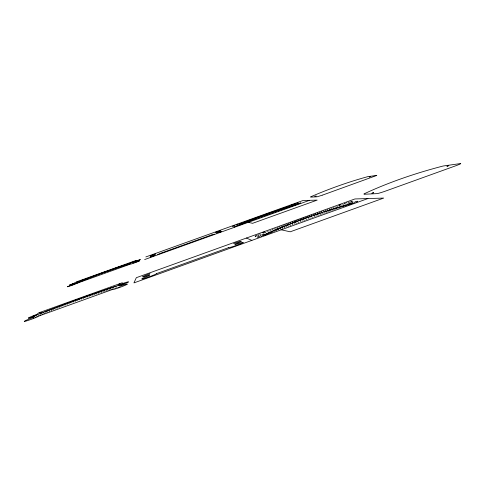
<?xml version="1.0" encoding="UTF-8"?>
<svg xmlns="http://www.w3.org/2000/svg" width="485" height="485" viewBox="0 0 485 485"><rect width="100%" height="100%" fill="white"/><g stroke="black" fill="none" stroke-linecap="round" stroke-linejoin="round"><path stroke-width="0.73" d="M149.659 274.843L149.665 274.831A7.59 0.497 -20 0 1 142.766 276.874M363.968 193.903C389.243 182.117 416.118 173.006 443.144 166.015L460.326 163.59A7.796 0.485 -18.7 0 1 460.738 163.59A7.796 0.485 -18.7 0 1 455.773 165.773L385.872 190.963A7.699 0.497 -18.9 0 1 376.978 193.624L364.102 194.261M264.464 232.024L262.834 232.57L264.477 232M376.748 175.455L322.61 195.073M77.824 282.998L72.035 285.344M67.439 286.696L73.241 284.343M139.656 260.827L136.776 262.064M150.204 256.947L155.4 254.843M160.408 253.37L157.619 254.576M221.633 231.4L218.85 232.594M310.642 196.831C329.145 188.823 348.327 181.996 367.769 176.655L376.742 175.394M140.256 259.705L137.376 260.936M150.593 255.91L155.685 253.855M220.596 230.878L217.82 232.06M69.494 285.053L75.157 282.761M262.773 235.461L269.126 232.733M263.216 235.334L268.429 233.042M269.345 232.576L271.782 231.581M268.642 232.885L271.424 231.733M271.836 231.49L273.74 230.733M271.297 231.727L273.382 230.89M273.631 230.714L276.371 229.611M273.322 230.848L274.977 230.205M275.092 230.096L277.681 229.053M276.589 229.46L277.917 228.956M33.204 317.972L33.707 317.76M34.962 317.232L35.466 317.02M36.721 316.493L37.224 316.281M38.485 315.753L38.988 315.541M277.844 228.932L280.221 227.998M277.529 229.059L278.942 228.526M40.255 315.014L40.758 314.801M42.031 314.268L42.541 314.056M43.82 313.528L44.335 313.316M279.039 228.429L281.191 227.592M235.528 226.416L239.826 224.67M45.626 312.783L46.142 312.564M280.257 227.926L282.234 227.168M239.487 224.779L241.463 223.997M241.742 223.852L244.658 222.694M241.13 224.1L244.355 222.821M47.445 312.031L47.973 311.819M281.324 227.483L282.422 227.089M49.288 311.279L49.816 311.061M282.446 227.029L284.368 226.301M282.07 227.18L283.295 226.737M51.149 310.521L51.683 310.303M283.525 226.586L284.689 226.174M73.581 284.465L73.92 284.325M74.769 283.98L75.108 283.846M75.963 283.501L76.303 283.361M244.379 222.779L245.549 222.336M77.157 283.022L77.497 282.882M78.358 282.537L78.703 282.397M245.277 222.415L246.398 221.997M53.029 309.763L53.574 309.545M284.556 226.174L286.374 225.495M285.459 225.858L284.362 226.252M79.564 282.052L79.916 281.912M80.789 281.567L81.141 281.427M246.131 222.075L247.259 221.651M54.938 309L55.484 308.781M285.604 225.755L287.429 225.076M82.02 281.076L82.377 280.93M233.843 226.725L234.17 226.598M247.647 221.469L249.696 220.687M246.998 221.724L248.89 221.002M286.599 225.355L289.406 224.3M83.268 280.579L83.632 280.439M56.86 308.236L57.412 308.011M84.535 280.081L84.899 279.936M240.087 224.949L239.742 225.082M298.323 203.136L297.996 203.263M58.806 307.466L59.364 307.248M288.636 224.597L287.538 224.985M85.815 279.578L86.184 279.433M232.812 226.198L233.152 226.071M249.411 220.772L250.466 220.384M263.561 233.224L264.058 233.03M265.301 232.539L265.798 232.345M267.041 231.86L267.538 231.666M288.623 224.555L290.315 223.943M87.112 279.069L87.488 278.923M250.236 220.445L252 219.79M60.77 306.696L61.334 306.471M268.787 231.181L269.284 230.987M270.527 230.496L271.03 230.302M289.587 224.179L291.352 223.543M88.428 278.56L88.81 278.414M251.078 220.123L252.139 219.735M300.67 203.203L300.33 203.336M32.768 316.469L37.406 314.668M32.895 316.462L41.401 313.122M40.413 313.546L43.614 312.261M42.959 312.558L45.384 311.576M272.279 229.817L272.782 229.623M274.037 229.138L274.54 228.938M290.63 223.773L292.285 223.185M251.879 219.808L252.952 219.42M44.838 311.831L46.821 311.018M46.384 311.231L48.148 310.509M47.821 310.679L48.591 310.382M62.753 305.926L63.323 305.702M275.801 228.453L276.304 228.259M291.57 223.409L293.225 222.821M89.761 278.044L90.149 277.893M252.746 219.475L253.77 219.105M48.482 310.382L49.367 310.042M49.033 310.212L50.476 309.612M50.204 309.763L51.622 309.175M51.343 309.321L52.289 308.957M64.754 305.156L65.329 304.932M279.354 227.083L279.869 226.883M277.572 227.768L278.081 227.574M91.113 277.523L91.507 277.378M136.412 262.203L135.982 262.361M253.97 219.008L255.504 218.444M253.576 219.159L254.746 218.729M52.192 308.957L52.574 308.812M52.386 308.921L53.623 308.405M53.338 308.557L54.478 308.078M54.284 308.193L56.339 307.369M281.148 226.392L281.664 226.198M293.698 222.639L292.516 223.045M92.483 277.002L92.877 276.85M236.686 225.016L237.044 224.876M237.947 224.537L238.305 224.397M239.208 224.052L239.572 223.918M240.469 223.573L240.833 223.433M241.736 223.094L242.1 222.954M56.139 307.49L57.194 307.047M56.987 307.163L58.764 306.453M57.842 306.841L58.267 306.678M66.766 304.386L67.348 304.168M282.961 225.707L283.476 225.507M293.595 222.633L294.534 222.324M293.473 222.682L294.177 222.457M72.538 284.004L79.316 281.433M78.958 281.591L81.559 280.585M81.274 280.718L82.662 280.191M93.878 276.474L94.266 276.323M243.003 222.609L243.367 222.476M244.282 222.13L244.646 221.991M255.328 218.486L256.341 218.129M58.552 306.575L59.619 306.126M59.4 306.253L60.473 305.805M60.249 305.926L60.819 305.714M284.78 225.016L285.301 224.816M294.565 222.269L295.498 221.96M294.322 222.36L295.256 222.051M82.486 280.233L83.184 279.972M83.05 280.045L84.626 279.427M84.438 279.518L85.96 278.923M85.778 279.014L86.312 278.814M95.266 275.947L95.666 275.795M245.562 221.645L245.925 221.506M246.847 221.16L247.217 221.021M256.517 218.038L258.123 217.456M256.171 218.165L257.268 217.777M235.061 226.252L235.443 226.107M60.619 305.75L61.189 305.532M60.964 305.659L61.904 305.265M61.813 305.338L62.759 304.944M62.523 305.071L63.092 304.859M68.791 303.616L69.373 303.398M286.611 224.325L287.138 224.125M295.541 221.9L296.347 221.639M295.171 222.039L296.105 221.73M86.227 278.827L87.094 278.499M86.979 278.566L88.234 278.075M88.112 278.141L90.307 277.299M135.8 262.433L135.309 262.615M249.442 220.184L249.811 220.044M248.138 220.675L248.508 220.536M63.044 304.835L63.474 304.671M63.238 304.804L64.19 304.404M63.947 304.538L64.905 304.137M64.657 304.271L66.36 303.592M288.454 223.627L288.987 223.433M296.523 221.53L297.281 221.287M296.153 221.669L297.05 221.372M90.174 277.371L91.313 276.923M91.174 276.996L91.774 276.771M96.679 275.419L97.085 275.268M234.055 225.725L234.437 225.586M250.751 219.693L251.127 219.553M252.067 219.202L252.449 219.062M257.978 217.486L259.596 216.91M65.287 303.992L65.645 303.859M66.148 303.713L67.075 303.325M66.863 303.446L67.791 303.058M67.451 303.228L68.385 302.84M70.822 302.858L71.404 302.64M290.315 222.936L290.848 222.736M297.444 221.184L298.196 220.948M297.099 221.312L299.002 220.651M91.61 276.814L92.217 276.589M92.174 276.626L93.223 276.214M93.078 276.292L94.939 275.577M98.097 274.892L98.51 274.74M253.394 218.711L253.776 218.571M258.941 217.128L259.948 216.783M68.167 302.961L69.1 302.573M68.876 302.701L69.816 302.307M292.188 222.239L292.722 222.039M298.493 220.796L299.118 220.608M94.878 275.619L95.818 275.256M95.684 275.322L96.66 274.946M99.534 274.358L99.94 274.213M254.728 218.22L255.11 218.074M259.827 216.801L260.954 216.407M69.585 302.434L70.531 302.046M70.301 302.173L71.131 301.822M70.889 301.955L71.847 301.561M72.859 302.1L73.441 301.888M294.068 221.542L294.607 221.342M299.427 220.451L300.045 220.263M298.96 220.62L299.93 220.305M96.606 274.989L97.588 274.607M97.443 274.68L98.346 274.328M256.074 217.723L256.456 217.583M257.426 217.225L257.814 217.086M261.263 216.274L261.864 216.074M260.845 216.425L261.779 216.104M71.604 301.694L72.562 301.3M72.313 301.427L73.235 301.052M72.889 301.221L73.902 300.809M73.55 300.979L74.563 300.561M74.89 301.349L75.472 301.137M295.965 220.845L296.511 220.645M300.373 220.099L300.979 219.923M299.9 220.275L300.858 219.966M98.285 274.371L99.195 274.019M99.122 274.061L100.037 273.71M99.88 273.789L100.862 273.407M100.965 273.837L101.371 273.685M258.784 216.728L259.172 216.583M261.767 216.086L262.864 215.71M74.211 300.736L75.23 300.318M74.872 300.494L75.896 300.076M297.869 220.148L298.421 219.947M301.318 219.754L302.034 219.535M300.845 219.929L301.797 219.62M100.71 273.485L101.729 273.091M101.565 273.17L102.517 272.806M102.402 273.31L102.808 273.164M260.542 216.086L260.154 216.231M263.373 215.504L264.798 215.007M262.779 215.716L263.87 215.346M134.763 262.815L134.412 262.943M75.533 300.251L76.557 299.839M76.194 300.015L77.224 299.597M76.848 299.772L77.885 299.354M299.791 219.45L300.336 219.25M76.921 300.609L77.503 300.403M302.27 219.408L302.973 219.196M301.912 219.535L302.737 219.281M102.347 272.891L103.305 272.521M103.129 272.606L104.166 272.212M261.524 215.734L261.918 215.589M262.906 215.231L263.3 215.091M103.838 272.788L104.245 272.643M77.509 299.536L78.552 299.118M78.17 299.293L79.213 298.875M78.825 299.057L79.431 298.796M301.712 218.753L302.264 218.553M303.228 219.062L304.04 218.808M302.87 219.19L303.683 218.935M76.133 281.961L135.83 260.53M145.839 256.935L302.931 200.535L317.184 200.105L252.594 223.312L248.271 222.336M77.661 281.621C79.407 281.064 75.89 282.252 77.624 281.694M103.99 272.297L104.954 271.927M291.8 204.743C290.157 205.404 293.546 204.106 291.879 204.779M104.772 272.018L105.736 271.648M264.289 214.734L264.683 214.594M105.548 271.733L106.603 271.339M135.479 261.106L140.268 259.596M215.364 232.424L220.572 230.781M265.428 214.758L266.835 214.279M264.737 215.007L265.901 214.612M134.788 262.246L139.668 260.706M216.28 232.982L221.603 231.309M77.873 282.961L129.38 264.464M160.487 253.297L211.424 235.001M242.257 223.931L242.664 223.785M243.688 223.415L244.094 223.27M245.119 222.9L245.531 222.754M246.55 222.391L246.962 222.239M247.987 221.875L248.393 221.73M249.417 221.36L249.823 221.215M250.848 220.845L251.254 220.699M252.279 220.329L252.685 220.184M253.71 219.82L254.116 219.675M255.14 219.305L255.546 219.159M256.571 218.79L256.977 218.644M258.002 218.28L258.408 218.129M259.426 217.765L259.839 217.619M260.857 217.25L261.269 217.104M262.288 216.74L262.694 216.589M263.719 216.225L264.125 216.08M265.143 215.71L265.556 215.564M266.574 215.201L266.98 215.055M267.999 214.685L268.411 214.54M269.43 214.176L269.836 214.024M270.854 213.661L271.267 213.515M272.285 213.145L272.691 213M273.71 212.636L274.116 212.491M275.134 212.121L275.547 211.975M276.565 211.612L276.971 211.466M277.99 211.096L278.396 210.951M279.415 210.587L279.821 210.441M280.839 210.078L281.251 209.926M282.264 209.562L282.676 209.417M283.695 209.053L284.101 208.908M285.119 208.538L285.526 208.392M286.538 208.029L286.95 207.883M287.963 207.519L288.375 207.368M289.387 207.004L289.794 206.859M290.812 206.495L291.218 206.349M292.237 205.986L292.594 205.858M144.639 259.554L309.521 200.335M122.347 282.725L38.752 312.831L36.836 314.413A7.827 0.497 -20.5 0 0 28.385 318.021M79.376 298.857L79.764 298.675M79.485 298.821L80.425 298.439M80.14 298.584L81.086 298.202M80.795 298.348L81.304 298.123M304.186 218.711L304.992 218.468M303.95 218.802L304.635 218.596M78.946 299.882L79.522 299.675M112.478 289.49L39.267 315.874A8.063 0.521 -20.5 0 1 31.725 319.154A8.063 0.521 -20.5 0 1 24.317 321.428M156.594 273.588L228.677 247.611M272.206 231.927L272.782 231.721M274.225 231.2L274.801 230.993M276.244 230.472L276.826 230.266M278.269 229.744L278.845 229.538M280.288 229.017L280.863 228.805M282.306 228.289L282.882 228.083M284.325 227.562L284.901 227.356M286.338 226.834L286.914 226.628M288.357 226.107L288.933 225.901M290.376 225.379L290.952 225.173M292.388 224.652L292.964 224.446M294.407 223.924L294.983 223.718M296.42 223.203L296.996 222.991M298.433 222.476L299.009 222.269M300.451 221.748L301.021 221.542M302.464 221.027L303.034 220.814M304.477 220.299L305.047 220.093M306.484 219.572L307.06 219.365M308.496 218.85L309.072 218.644M310.509 218.123L311.085 217.917M312.522 217.401L313.092 217.195M314.529 216.674L315.104 216.468M316.541 215.952L317.111 215.746M318.548 215.225L319.124 215.019M320.555 214.503L321.131 214.297M322.561 213.782L323.137 213.576M324.574 213.054L325.144 212.848M326.581 212.333L327.151 212.127M328.587 211.612L329.157 211.405M330.588 210.89L331.164 210.684M332.595 210.163L333.171 209.956M334.601 209.441L335.171 209.235M336.602 208.72L337.178 208.514M338.609 207.998L339.179 207.792M340.609 207.277L341.179 207.071M342.61 206.555L343.101 206.38A7.736 0.509 -19.1 0 0 343.241 206.374M367.933 198.559L133.945 282.9L136.327 277.687L354.941 198.953L383.696 198.074L290.194 231.812L281.27 229.793M265.677 214.237L266.077 214.091M106.409 271.43L107.385 271.06M107.185 271.151L107.773 270.921M105.269 272.273L105.681 272.127M71.98 285.362L67.482 286.787M304.204 217.856L303.646 218.056M81.231 298.19L81.85 297.929M81.45 298.111L82.511 297.693M82.104 297.881L83.165 297.457M82.759 297.644L83.826 297.22M305.029 218.408L306.423 217.953M304.913 218.456L305.465 218.298M268.466 213.242L268.86 213.103M267.071 213.739L267.465 213.594M107.725 270.957L108.24 270.751M267.411 214.049L267.859 213.909M108.04 270.848L109.022 270.472M266.805 214.267L268.969 213.497M108.81 270.569L110.744 269.866M106.7 271.764L107.1 271.624M133.945 263.106L133.648 263.216M306.144 217.165L305.592 217.359M305.999 218.062L308.217 217.316M83.408 297.414L84.481 296.99M84.063 297.178L85.136 296.759M80.953 299.16L81.528 298.96M269.86 212.745L270.26 212.606M294.868 203.882L295.268 203.742M110.513 269.969L111.574 269.569M111.338 269.678L112.399 269.278M108.113 271.26L108.519 271.121M73.599 283.864L69.531 285.144M307.538 216.668L308.096 216.474M307.817 217.419L310.024 216.686M307.023 217.741L307.381 217.613M84.82 296.911L85.79 296.523M85.469 296.681L86.439 296.293M86.118 296.45L86.766 296.177M271.254 212.254L271.655 212.115M269.314 213.376L270.006 213.133M268.969 213.521L269.654 213.279M322.41 195.146L317.166 196.783L310.721 197.128M112.156 269.387L113.308 268.957M113.06 269.066L114.218 268.642M309.491 215.977L310.048 215.783M308.793 217.074L309.157 216.947M86.657 296.262L87.118 296.056M86.773 296.22L87.815 295.808M87.47 295.977L88.512 295.565M88.161 295.729L88.628 295.523M82.947 298.457L83.517 298.257M274.049 211.272L274.449 211.133M272.655 211.763L273.055 211.624M269.993 213.157L274.28 211.648M297.663 203.761L298.069 203.621M113.878 268.781L115.115 268.326M114.775 268.466L115.278 268.266M109.519 270.769L109.919 270.63M311.449 215.291L312.007 215.091M309.642 216.777L310.254 216.565M88.506 295.608L89.204 295.323M88.852 295.486L89.901 295.08M89.543 295.25L90.592 294.838M90.228 295.007L91.398 294.553M275.45 210.787L275.844 210.648M271.018 212.8L271.382 212.672M115.181 268.326L115.951 268.035M115.666 268.156L116.927 267.696M116.624 267.823L117.218 267.593M110.913 270.284L111.307 270.145M133.405 263.3L132.926 263.464M313.965 214.406L313.407 214.606M310.618 216.437L311.231 216.225M310.145 216.643L310.867 216.389M90.913 294.765L92.089 294.316M91.598 294.528L92.429 294.195M84.924 297.766L85.481 297.572M277.214 210.169L276.844 210.302M278.232 209.817L278.632 209.684M272.8 212.157L273.17 212.03M117.109 267.653L117.897 267.356M117.594 267.484L118.867 267.023M118.552 267.15L119.249 266.889M315.365 213.921L315.929 213.727M311.473 216.14L313.51 215.473M311.224 216.268L311.831 216.055M92.283 294.292L92.774 294.074M92.399 294.25L93.459 293.837M93.084 294.013L94.284 293.552M93.763 293.777L94.963 293.316M281.009 208.859L281.403 208.726M279.621 209.338L280.021 209.199M119.128 266.95L119.922 266.659M119.607 266.786L120.977 266.295M120.662 266.423L121.456 266.126M112.284 269.805L112.672 269.672M153.848 255.953L153.248 256.153M319.294 212.563L319.851 212.369M317.329 213.242L317.887 213.048M313.28 215.516L314.413 215.164M94.533 293.51L95.781 293.037M95.212 293.279L96.46 292.807M86.876 297.087L87.427 296.899M369.703 176.77C371.443 176.243 367.976 177.358 369.691 176.837M284.168 207.78L283.773 207.913M282.391 208.386L282.785 208.247M274.462 211.587L275.377 211.272M274.213 211.69L274.759 211.508M121.323 266.198L122.159 265.889M121.802 266.035L123.366 265.471M122.972 265.628L123.875 265.301M153.994 254.989L150.653 255.995M113.635 269.339L114.023 269.211M321.252 211.89L321.816 211.702M314.062 215.243L314.589 215.067M96.018 293.001L97.273 292.528M96.83 292.722L98.085 292.249M97.637 292.443L98.219 292.2M285.15 207.441L285.544 207.307M286.526 206.974L286.92 206.84M287.902 206.501L288.296 206.367M276.111 211.023L276.474 210.896M275.298 211.321L276.292 210.981M123.73 265.374L124.7 265.016M124.239 265.198L126.155 264.519M125.621 264.725L126.67 264.349M323.216 211.224L323.774 211.03M314.983 214.934L315.632 214.709M314.547 215.122L315.323 214.855M98.037 292.303L98.891 291.97M98.443 292.17L99.831 291.649M99.243 291.897L100.637 291.376M100.043 291.624L101.571 291.061M88.797 296.426L89.343 296.244M296.262 203.397L296.65 203.27M289.272 206.04L289.666 205.907M290.642 205.573L291.036 205.44M292.012 205.106L292.406 204.973M293.383 204.64L293.777 204.512M294.759 204.179L295.147 204.046M276.377 210.951L278.639 210.163M126.518 264.422L127.834 263.949M127.319 264.149L130.083 263.191M129.35 263.464L130.738 262.967M114.969 268.884L115.345 268.757M132.623 263.567L129.471 264.501M327.132 209.89L327.69 209.702M325.174 210.557L325.732 210.369M316.681 214.352L317.766 214.03M315.893 214.619L316.996 214.291M315.577 214.77L316.093 214.594M100.977 291.303L102.638 290.697M101.905 290.994L103.396 290.442M277.456 210.587L277.832 210.46M130.574 263.046L137.213 260.784M132.738 262.318L137.049 260.863M116.279 268.441L116.649 268.32M329.085 209.229L329.648 209.041M317.59 214.049L317.978 213.915M102.747 290.709L104.372 290.115M103.717 290.382L105.433 289.757M90.695 295.783L91.228 295.608M279.124 210.005L279.766 209.787M299.075 203.276L299.463 203.148M278.523 210.223L279.324 209.956M117.564 268.011L117.928 267.89M153.133 256.195L150.229 257.038M332.995 207.919L333.553 207.732M331.043 208.574L331.601 208.386M318.372 213.782L319.021 213.57M317.899 213.988L318.663 213.727M104.693 290.054L106.494 289.399M105.748 289.697L107.634 289.018M106.888 289.315L108.834 288.617M280.615 209.502L280.936 209.399M279.639 209.853L283.234 208.635M214.57 234.128L211.533 235.007M338.851 205.961L339.409 205.779M340.809 205.313L341.367 205.125M334.947 207.265L335.505 207.077M336.899 206.61L337.457 206.428M320.051 213.224L321.149 212.903M319.275 213.479L320.3 213.182M318.924 213.642L319.433 213.473M108.113 288.902L110.259 288.145M109.422 288.466L110.665 288.011M92.556 295.159L93.084 294.989M118.825 267.593L119.183 267.471M342.762 204.664L343.319 204.476M344.72 204.009L345.278 203.827M320.955 212.921L321.343 212.794M110.337 288.163L111.78 287.635M110.841 287.993L113.702 286.999M112.562 287.423L116.23 286.168M281.888 209.102L282.252 208.987M120.062 267.18L120.413 267.065M321.81 212.642L322.501 212.412M321.222 212.879L321.985 212.624M114.581 286.756L123.966 283.616M118.007 285.629L123.724 283.743M94.387 294.559L94.902 294.389M283.543 208.538L284.422 208.247M283.076 208.714L283.707 208.508M322.58 212.388L324.423 211.83M322.367 212.497L322.749 212.375M284.974 208.071L285.653 207.847M284.252 208.326L285.138 208.041M121.274 266.786L121.614 266.671M324.265 211.836L324.877 211.636M96.182 293.971L96.685 293.801M286.465 207.58L286.938 207.428M285.477 207.932L286.617 207.562M234.613 226.913L234.261 227.022M122.456 266.398L122.79 266.289M325.944 211.29L326.902 211.023M325.108 211.563L326.078 211.29M324.72 211.727L325.247 211.557M297.572 202.966L297.911 202.857M288.011 207.083L288.326 206.98M286.75 207.513L299.481 203.445M123.62 266.022L123.948 265.919M326.775 211.017L327.302 210.848M97.94 293.401L98.431 293.243M295.195 205.143L294.844 205.258M233.073 226.55L232.739 226.659M328.43 210.49L329.424 210.217M327.605 210.751L328.539 210.502M327.126 210.951L327.721 210.763M124.754 265.659L125.075 265.556M329.254 210.223L329.849 210.035M300.379 202.851L300.718 202.742M291.418 206.022L291.843 205.882M125.87 265.307L126.185 265.204M330.922 209.696L331.892 209.435M330.127 209.95L331.103 209.684M329.642 210.144L330.212 209.969M99.661 292.849L100.146 292.697M293.789 205.27L294.571 205.022M126.967 264.955L127.276 264.858M331.819 209.411L332.51 209.199M128.046 264.622L128.349 264.525M333.492 208.889L333.886 208.762M332.607 209.162L334.523 208.611M332.286 209.314L332.771 209.162M101.347 292.316L101.82 292.17M334.474 208.58L336.438 208.016M336.293 208.016L336.966 207.81M335.105 208.429L335.493 208.314M102.996 291.8L103.457 291.655M338.36 207.38L338.694 207.277M337.299 207.707L339.615 207.04M336.705 207.938L337.439 207.713M339.421 207.053L342.149 206.27M104.608 291.303L105.063 291.164M341.883 206.301L342.974 205.973M340.361 206.816L340.828 206.671M106.191 290.818L106.639 290.685M345.059 205.337L346.375 204.943M343.283 205.876L345.702 205.197M342.61 206.131L343.695 205.804M347.69 204.549L352.916 202.979M345.932 205.125L352.625 203.118M107.743 290.351L108.179 290.218M109.264 289.897L109.695 289.769M110.768 289.454L111.192 289.327M112.241 289.018L112.659 288.896M113.702 288.593L114.114 288.478M115.151 288.181L115.557 288.06M116.582 287.769L116.994 287.647M118.013 287.356L118.425 287.241M119.443 286.95L119.85 286.829M264.052 234.297L264.076 234.303A7.712 0.521 -19.5 0 0 263.761 234.419M246.435 238.032L251.854 240.396M243.185 242.488A7.724 0.527 -19.6 0 1 236.134 245.489A7.724 0.527 -19.6 0 1 228.744 247.635M235.364 244.646A7.724 0.527 -19.6 0 1 243.143 242.373M241.148 241.433A7.505 0.497 -19.6 0 1 234.649 244.21M233.564 243.549A7.505 0.497 -19.6 0 1 241.1 241.324M142.729 276.759A7.59 0.497 -20 0 1 150.004 273.649M156.564 273.643A7.808 0.527 -20 0 1 149.416 276.741A7.808 0.527 -20 0 1 141.984 278.954M141.953 278.827A7.808 0.527 -20 0 1 149.441 275.613M127.191 284.21A7.857 0.527 -20.1 0 1 120.007 287.344A7.857 0.527 -20.1 0 1 112.532 289.581M120.286 286.12A7.857 0.527 -20.1 0 1 127.161 284.095M128.373 281.997A7.639 0.497 -20.1 0 1 120.832 285.222M121.656 283.858A7.639 0.497 -20.1 0 1 128.337 281.876M28.421 318.136A7.827 0.497 -20.5 0 0 34.538 316.311L33.022 317.56A8.063 0.521 -20.5 0 0 24.28 321.319M357.56 201.311A7.736 0.509 -19.1 0 1 357.542 201.342M357.196 201.584A7.736 0.509 -19.1 0 1 356.99 201.699M356.287 202.033A7.736 0.509 -19.1 0 1 355.935 202.19M354.899 202.627A7.736 0.509 -19.1 0 1 354.432 202.815M353.141 203.312A7.736 0.509 -19.1 0 1 352.589 203.512M351.158 204.033A7.736 0.509 -19.1 0 1 350.57 204.24M349.097 204.737A7.736 0.509 -19.1 0 1 348.521 204.931M347.133 205.367A7.736 0.509 -19.1 0 1 346.611 205.531M345.417 205.876A7.736 0.509 -19.1 0 1 344.993 205.992M344.089 206.222A7.736 0.509 -19.1 0 1 343.792 206.283M349.794 203.421A7.736 0.509 -19.1 0 1 350.376 203.221M351.813 202.742A7.736 0.509 -19.1 0 1 352.371 202.56M353.711 202.136A7.736 0.509 -19.1 0 1 354.214 201.99M355.347 201.663A7.736 0.509 -19.1 0 1 355.747 201.56M356.596 201.354A7.736 0.509 -19.1 0 1 356.863 201.299M357.354 201.233A7.736 0.509 -19.1 0 1 357.469 201.233M352.14 201.596A7.518 0.485 -19.1 0 1 351.964 201.699M351.352 202.002A7.518 0.485 -19.1 0 1 351.031 202.148M350.085 202.554A7.518 0.485 -19.1 0 1 349.643 202.73M348.436 203.203A7.518 0.485 -19.1 0 1 347.909 203.397M344.471 203.597A7.518 0.485 -19.1 0 1 345.029 203.403M346.435 202.924A7.518 0.485 -19.1 0 1 346.987 202.742M348.315 202.318A7.518 0.485 -19.1 0 1 348.818 202.166M349.964 201.827A7.518 0.485 -19.1 0 1 350.376 201.718M351.255 201.493A7.518 0.485 -19.1 0 1 351.54 201.427M352.086 201.336A7.518 0.485 -19.1 0 1 352.225 201.323M262.512 234.17A7.499 0.491 -19.5 0 1 261.942 234.37M260.536 234.855A7.499 0.491 -19.5 0 1 259.99 235.031M258.693 235.443A7.499 0.491 -19.5 0 1 258.214 235.589M257.141 235.898A7.499 0.491 -19.5 0 1 256.765 236.001M255.989 236.189A7.499 0.491 -19.5 0 1 255.747 236.231M255.334 236.28A7.499 0.491 -19.5 0 1 255.243 236.268M255.219 236.171A7.499 0.491 -19.5 0 1 255.292 236.104M255.656 235.88A7.499 0.491 -19.5 0 1 255.874 235.758M256.601 235.419A7.499 0.491 -19.5 0 1 256.953 235.261M257.978 234.831A7.499 0.491 -19.5 0 1 258.438 234.643M259.687 234.158A7.499 0.491 -19.5 0 1 260.215 233.958M272.158 232.048A7.712 0.521 -19.5 0 1 272.097 232.115M271.739 232.345A7.712 0.521 -19.5 0 1 271.521 232.467M270.788 232.818A7.712 0.521 -19.5 0 1 270.424 232.982M269.369 233.43A7.712 0.521 -19.5 0 1 268.89 233.624M267.593 234.134A7.712 0.521 -19.5 0 1 267.041 234.34M265.604 234.867A7.712 0.521 -19.5 0 1 265.016 235.079M263.561 235.583A7.712 0.521 -19.5 0 1 262.985 235.771M261.621 236.213A7.712 0.521 -19.5 0 1 261.106 236.371M259.942 236.716A7.712 0.521 -19.5 0 1 259.53 236.825M258.663 237.044A7.712 0.521 -19.5 0 1 258.384 237.104M257.868 237.177A7.712 0.521 -19.5 0 1 257.741 237.183M257.953 236.844A7.712 0.521 -19.5 0 1 258.147 236.735M258.814 236.401A7.712 0.521 -19.5 0 1 259.154 236.25M260.142 235.819A7.712 0.521 -19.5 0 1 260.597 235.631M261.833 235.14A7.712 0.521 -19.5 0 1 262.367 234.934M340.767 204.531L339.106 205.119L340.767 204.531M41.449 312.322L39.734 312.97L41.449 312.322M448.752 165.646L447.043 166.222L448.752 165.646M120.007 284.034L118.316 284.659L120.001 284.028M134.236 261.342L133.029 261.779L134.224 261.348M373.571 192.727L371.892 193.303L373.571 192.715M237.62 224.228L236.444 224.652L237.62 224.222M316.05 196.073L314.892 196.486L316.05 196.067M257.638 237.086A7.712 0.521 -19.5 0 0 257.626 237.11"/></g></svg>
